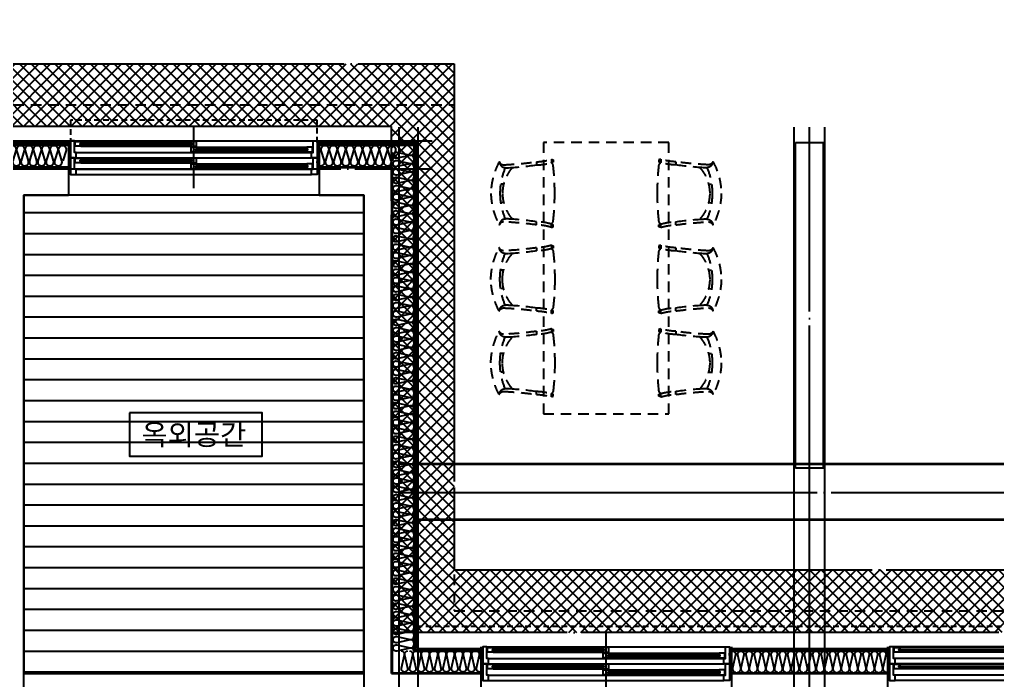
# Model space of a CAD drawing. Header units: millimetres. Extents: x -24416 to 92204, y -190080 to 23760.
# Drawn here: x 69383 to 76405, y -118491 to -113743 of the extents above; entities that cross this region are included whole.
import ezdxf
from ezdxf.enums import TextEntityAlignment as Align
from ezdxf.xclip import XClip

# ---------------------------------------------------------------- set-up
doc = ezdxf.new("R2010")
doc.units = ezdxf.units.MM
doc.header["$LTSCALE"] = 50
doc.header["$XCLIPFRAME"] = 0
for name, pattern in [('AUDIT_D_220706163347-0', [0]), ('CEN', [62, 60, -1, 0, -1]), ('H', [1.3, 0.8, -0.5]), ('HD', [2.5, 1.5, -1]), ('HID', [2.5, 1.5, -1]), ('HIDDEN', [2, 1, -1])]:
    doc.linetypes.add(name, pattern=pattern)
for name, color, linetype, plot in [('AA-CEN', 1, 'CEN', False), ('Defpoint', 135, 'Continuous', False), ('MC', 135, 'Continuous', False)]:
    doc.layers.add(name, color=color, linetype=linetype, plot=plot)
for name, color, linetype in [('AA-단열-바닥-욕실', 30, 'Continuous'), ('CEN_CON', 1, 'CEN'), ('CEN_WALL', 12, 'CEN'), ('CONC', 2, 'Continuous'), ('dan1', 7, 'HID'), ('ELE3_CON', 7, 'Continuous'), ('ELE4', 4, 'Continuous'), ('FUR_가구', 8, 'HD'), ('HAT', 9, 'Continuous'), ('INS', 252, 'Continuous'), ('INSUL', 8, 'Continuous'), ('WAL_DRY', 7, 'Continuous'), ('WIN', 4, 'Continuous'), ('실명', 3, 'AUDIT_D_220706163347-0'), ('실명박스', 7, 'AUDIT_D_220706163347-0'), ('커튼박스', 6, 'Continuous'), ('확장', 8, 'HIDDEN')]:
    doc.layers.add(name, color=color, linetype=linetype)
doc.styles.add('HAUD01', font='Dotum.ttf')

# ---------------------------------------------------------------- blocks, each defined once
blk = doc.blocks.new('WIN_이중창_3300-2')
at = {"layer": 'Defpoint'}
for p, q in [((-15, 240), (-15, 0)), ((3285, 240), (3285, 0))]:
    blk.add_line(p, q, dxfattribs=at)
at = {"layer": 'WIN'}
for p, q in [((900, -100), (900, 340)), ((2370, -100), (2370, 340))]:
    blk.add_line(p, q, dxfattribs=at)
at = {"layer": 'WIN', "color": 8}
for p, q in [((3242, 240), (28, 240)), ((880, 237), (73, 237)), ((3197, 237), (2390, 237)), ((3230, 158), (40, 158)), ((880, 202), (73, 202)), ((2350, 196), (920, 196)), ((2350, 161), (920, 161)), ((3197, 202), (2390, 202)), ((3230, 120), (40, 120)), ((880, 117), (73, 117)), ((880, 82), (73, 82)), ((2350, 76), (920, 76)), ((3197, 117), (2390, 117)), ((3197, 82), (2390, 82)), ((3230, 38), (40, 38)), ((3230, 0), (40, 0)), ((2350, 41), (920, 41))]:
    blk.add_line(p, q, dxfattribs=at)
at = {"layer": 'WIN'}
for points in [[(40, 158), (28, 158), (28, 240), (0, 240), (0, 120), (40, 120), (40, 158)], [(73, 216.5), (73, 202), (33, 202), (33, 237), (73, 237), (73, 222.5)], [(887, 222.5), (887, 216.5), (66, 216.5), (66, 222.5), (887, 222.5)], [(880, 216.5), (880, 202), (920, 202), (920, 237), (880, 237), (880, 222.5)], [(2390, 216.5), (2390, 202), (2350, 202), (2350, 237), (2390, 237), (2390, 222.5)], [(3204, 222.5), (3204, 216.5), (2383, 216.5), (2383, 222.5), (3204, 222.5)], [(3197, 216.5), (3197, 202), (3237, 202), (3237, 237), (3197, 237), (3197, 222.5)], [(3230, 158), (3242, 158), (3242, 240), (3270, 240), (3270, 120), (3230, 120), (3230, 158)], [(920, 175.5), (920, 161), (880, 161), (880, 196), (920, 196), (920, 181.5)], [(2357, 181.5), (2357, 175.5), (913, 175.5), (913, 181.5), (2357, 181.5)], [(2350, 175.5), (2350, 161), (2390, 161), (2390, 196), (2350, 196), (2350, 181.5)], [(40, 38), (28, 38), (28, 120), (0, 120), (0, 0), (40, 0), (40, 38)], [(73, 96.5), (73, 82), (33, 82), (33, 117), (73, 117), (73, 102.5)], [(887, 102.5), (887, 96.5), (66, 96.5), (66, 102.5), (887, 102.5)], [(880, 96.5), (880, 82), (920, 82), (920, 117), (880, 117), (880, 102.5)], [(920, 55.5), (920, 41), (880, 41), (880, 76), (920, 76), (920, 61.5)], [(2390, 96.5), (2390, 82), (2350, 82), (2350, 117), (2390, 117), (2390, 102.5)], [(2350, 55.5), (2350, 41), (2390, 41), (2390, 76), (2350, 76), (2350, 61.5)], [(3204, 102.5), (3204, 96.5), (2383, 96.5), (2383, 102.5), (3204, 102.5)], [(3197, 96.5), (3197, 82), (3237, 82), (3237, 117), (3197, 117), (3197, 102.5)], [(3230, 38), (3242, 38), (3242, 120), (3270, 120), (3270, 0), (3230, 0), (3230, 38)], [(2357, 61.5), (2357, 55.5), (913, 55.5), (913, 61.5), (2357, 61.5)]]:
    blk.add_lwpolyline(points, dxfattribs=at)
blk = doc.blocks.new('식탁-1950x900')
at = {"layer": 'FUR_가구'}
for p, q in [((-500.1, -139.2), (-499.9, -162.1)), ((-393, -121.6), (-379.1, -126)), ((-393, -121.6), (-392.7, -145.4)), ((-379.1, -126), (-379.3, -141)), ((393, -121.6), (379.1, -126)), ((379.1, -126), (379.3, -141)), ((393, -121.6), (392.7, -145.4)), ((500.1, -139.2), (499.9, -162.1)), ((-392.7, -144.6), (-379.3, -141)), ((392.7, -144.6), (379.3, -141)), ((-735.6, -299), (-756.6, -299.2)), ((735.6, -299), (756.6, -299.2)), ((-735.6, -433.1), (-756.6, -432.9)), ((735.6, -433.1), (756.6, -432.9)), ((-500.1, -592.9), (-499.9, -570)), ((-393, -610.5), (-392.7, -586.7)), ((-393, -610.5), (-379.1, -606.2)), ((-392.7, -587.5), (-379.3, -591.1)), ((-379.1, -606.2), (-379.3, -591.1)), ((379.1, -606.2), (379.3, -591.1)), ((393, -610.5), (379.1, -606.2)), ((392.7, -587.5), (379.3, -591.1)), ((393, -610.5), (392.7, -586.7)), ((500.1, -592.9), (499.9, -570)), ((-500.1, -757.1), (-499.9, -780)), ((-393, -739.5), (-379.1, -743.8)), ((-393, -739.5), (-392.7, -763.3)), ((-392.7, -762.5), (-379.3, -758.9)), ((-379.1, -743.8), (-379.3, -758.9)), ((393, -739.5), (379.1, -743.8)), ((379.1, -743.8), (379.3, -758.9)), ((392.7, -762.5), (379.3, -758.9)), ((393, -739.5), (392.7, -763.3)), ((500.1, -757.1), (499.9, -780)), ((-735.6, -916.9), (-756.6, -917.1)), ((735.6, -916.9), (756.6, -917.1)), ((-735.6, -1051), (-756.6, -1050.8)), ((735.6, -1051), (756.6, -1050.8)), ((-500.1, -1210.8), (-499.9, -1187.9)), ((500.1, -1210.8), (499.9, -1187.9)), ((-393, -1228.4), (-392.7, -1204.6)), ((-393, -1228.4), (-379.1, -1224)), ((-392.7, -1205.4), (-379.3, -1209)), ((-379.1, -1224), (-379.3, -1209)), ((379.1, -1224), (379.3, -1209)), ((393, -1228.4), (379.1, -1224)), ((392.7, -1205.4), (379.3, -1209)), ((393, -1228.4), (392.7, -1204.6)), ((-500.1, -1357.1), (-499.9, -1380)), ((-393, -1339.5), (-379.1, -1343.8)), ((-393, -1339.5), (-392.7, -1363.3)), ((-392.7, -1362.5), (-379.3, -1358.9)), ((-379.1, -1343.8), (-379.3, -1358.9)), ((393, -1339.5), (379.1, -1343.8)), ((379.1, -1343.8), (379.3, -1358.9)), ((392.7, -1362.5), (379.3, -1358.9)), ((393, -1339.5), (392.7, -1363.3)), ((500.1, -1357.1), (499.9, -1380)), ((-735.6, -1516.9), (-756.6, -1517.1)), ((735.6, -1516.9), (756.6, -1517.1)), ((-735.6, -1651), (-756.6, -1650.8)), ((735.6, -1651), (756.6, -1650.8)), ((-500.1, -1810.8), (-499.9, -1787.9)), ((-393, -1828.4), (-392.7, -1804.6)), ((-393, -1828.4), (-379.1, -1824)), ((-392.7, -1805.4), (-379.3, -1809)), ((-379.1, -1824), (-379.3, -1809)), ((379.1, -1824), (379.3, -1809)), ((393, -1828.4), (379.1, -1824)), ((392.7, -1805.4), (379.3, -1809)), ((393, -1828.4), (392.7, -1804.6)), ((500.1, -1810.8), (499.9, -1787.9))]:
    blk.add_line(p, q, dxfattribs=at)
blk.add_lwpolyline([(-450, 0), (450, 0), (450, -1950), (-450, -1950)], close=True, dxfattribs=at)
for centre, radius, start, end in [((-324.7, -376.8), 502.7, 151.61301, 178.77221), ((-735.8, -128.1), 32.7, 197.29847, 270.53959), ((-715.5, -133.6), 51.6, 184.73657, 233.96327), ((-839.2, 2261.8), 2424.8, 272.45149, 278.03657), ((-510.6, 259.9), 399.2, 271.50557, 287.13357), ((-301.1, -364.6), 460.9, 156.58558, 180.17751), ((-711.1, -94), 88.5, 246.80527, 277.25757), ((-464.2, -367.5), 279.9, 137.91521, 179.69623), ((-839.2, 2261.8), 2447.5, 273.26257, 277.96657), ((-510.6, 259.9), 422.1, 271.45157, 286.22903), ((-411.8, -172), 32.7, 1.98952, 54.31967), ((-2602.4, -386.7), 2233.9, 0.5286, 5.54351), ((-324.7, -355.3), 502.7, 181.22779, 208.38699), ((-301.1, -367.5), 460.9, 179.82249, 203.41442), ((-464.2, -364.6), 279.9, 180.30377, 222.08479), ((-2602.4, -345.5), 2233.9, 354.45649, 359.4714), ((-715.5, -598.6), 51.6, 126.03673, 175.26343), ((-711.1, -638.2), 88.5, 82.74243, 113.19473), ((-839.2, -2993.9), 2447.5, 82.03343, 86.73743), ((-411.8, -560.1), 32.7, 305.68033, 358.01048), ((-735.8, -604), 32.7, 89.46041, 162.70153), ((-839.2, -2993.9), 2424.8, 81.96343, 87.54851), ((-510.6, -992), 399.2, 72.86643, 88.49443), ((-510.6, -992), 422.1, 73.77097, 88.54843), ((-324.7, -994.7), 502.7, 151.61301, 178.77221), ((-735.8, -746), 32.7, 197.29847, 270.53959), ((-715.5, -751.4), 51.6, 184.73657, 233.96327), ((-839.2, 1643.9), 2424.8, 272.45149, 278.03657), ((-510.6, -358), 399.2, 271.50557, 287.13357), ((-510.6, -358), 422.1, 271.45157, 286.22903), ((-411.8, -789.9), 32.7, 1.98952, 54.31967), ((-301.1, -982.5), 460.9, 156.58558, 180.17751), ((-711.1, -711.8), 88.5, 246.80527, 277.25757), ((-464.2, -985.4), 279.9, 137.91521, 179.69623), ((-839.2, 1643.9), 2447.5, 273.26257, 277.96657), ((-2602.4, -1004.5), 2233.9, 0.5286, 5.54351), ((-324.7, -973.2), 502.7, 181.22779, 208.38699), ((-301.1, -985.4), 460.9, 179.82249, 203.41442), ((-464.2, -982.5), 279.9, 180.30377, 222.08479), ((-2602.4, -963.3), 2233.9, 354.45649, 359.4714), ((-735.8, -1221.9), 32.7, 89.46041, 162.70153), ((-715.5, -1216.4), 51.6, 126.03673, 175.26343), ((-711.1, -1256), 88.5, 82.74243, 113.19473), ((-839.2, -3611.8), 2424.8, 81.96343, 87.54851), ((-839.2, -3611.8), 2447.5, 82.03343, 86.73743), ((-510.6, -1609.9), 422.1, 73.77097, 88.54843), ((-411.8, -1178), 32.7, 305.68033, 358.01048), ((-510.6, -1609.9), 399.2, 72.86643, 88.49443), ((-324.7, -1594.7), 502.7, 151.61301, 178.77221), ((-735.8, -1346), 32.7, 197.29847, 270.53959), ((-715.5, -1351.4), 51.6, 184.73657, 233.96327), ((-301.1, -1582.5), 460.9, 156.58558, 180.17751), ((-711.1, -1311.8), 88.5, 246.80527, 277.25757), ((-464.2, -1585.4), 279.9, 137.91521, 179.69623), ((-839.2, 1043.9), 2424.8, 272.45149, 278.03657), ((-839.2, 1043.9), 2447.5, 273.26257, 277.96657), ((-510.6, -958), 399.2, 271.50557, 287.13357), ((-510.6, -958), 422.1, 271.45157, 286.22903), ((-411.8, -1389.9), 32.7, 1.98952, 54.31967), ((-2602.4, -1604.5), 2233.9, 0.5286, 5.54351), ((-324.7, -1573.2), 502.7, 181.22779, 208.38699), ((-301.1, -1585.4), 460.9, 179.82249, 203.41442), ((-464.2, -1582.5), 279.9, 180.30377, 222.08479), ((-2602.4, -1563.3), 2233.9, 354.45649, 359.4714), ((-735.8, -1821.9), 32.7, 89.46041, 162.70153), ((-715.5, -1816.4), 51.6, 126.03673, 175.26343), ((-711.1, -1856), 88.5, 82.74243, 113.19473), ((-839.2, -4211.8), 2424.8, 81.96343, 87.54851), ((-839.2, -4211.8), 2447.5, 82.03343, 86.73743), ((-510.6, -2209.9), 399.2, 72.86643, 88.49443), ((-510.6, -2209.9), 422.1, 73.77097, 88.54843), ((-411.8, -1778), 32.7, 305.68033, 358.01048)]:
    blk.add_arc(centre, radius, start, end, dxfattribs=at)
at = {"layer": 'FUR_가구', "extrusion": (0, 0, -1)}
for centre, major_axis, start_param, end_param in [((510.6, 259.9), (-391.6, 77.3), 4.543868, 4.816628), ((839.2, 2261.8), (308.9, 2405.1), 3.056625, 3.154103), ((735.8, -128.1), (-23.1, 23.1), 2.65811, 3.936408), ((715.5, -133.6), (-36.5, 36.5), 2.438863, 3.298031), ((324.7, -376.8), (355.5, 355.5), 0.289952, 0.763969), ((2602.4, -386.7), (-1579.6, 1579.6), 5.507013, 5.59454), ((411.8, -172), (-23.1, 23.1), 5.532511, 6.445844), ((510.6, 259.9), (-418.1, 57.7), 4.600712, 4.858628), ((839.2, 2261.8), (261.2, 2433.5), 3.0916, 3.173701), ((464.2, -367.5), (197.9, 197.9), 0.05088, 0.780096), ((711.1, -94), (-62.6, 62.6), 3.522166, 4.053659), ((301.1, -364.6), (447.5, 110.4), -0.166893, 0.244864), ((2602.4, -345.5), (-114, 2231), 4.666674, 4.7542), ((464.2, -364.6), (197.9, 197.9), 0.7907, 1.519916), ((301.1, -367.5), (-450.7, 96.7), 2.927084, 3.338841), ((324.7, -355.3), (-355.5, 355.5), 2.377624, 2.851641), ((411.8, -560.1), (-23.1, 23.1), 4.54973, 5.463063), ((839.2, -2993.9), (-321.8, 2426.3), -0.007165, 0.074936), ((711.1, -638.2), (62.6, 62.6), -0.912067, -0.380574), ((715.5, -598.6), (-36.5, 36.5), 1.414358, 2.273526), ((510.6, -992), (410.7, 97.2), 4.661547, 4.919462), ((510.6, -992), (392, 75.2), 4.602977, 4.875737), ((839.2, -2993.9), (-242.6, 2412.6), -0.040038, 0.05744), ((735.8, -604), (23.1, 23.1), -0.794816, 0.483483)]:
    blk.add_ellipse(centre, major_axis=major_axis, ratio=1, start_param=start_param, end_param=end_param, dxfattribs=at)
at = {"layer": 'FUR_가구'}
for centre, major_axis, start_param, end_param in [((411.8, -789.9), (23.1, 23.1), 1.408137, 2.321471), ((510.6, -358), (-410.7, 97.2), 1.519954, 1.777869), ((510.6, -358), (-392, 75.2), 1.461384, 1.734144), ((839.2, 1643.9), (242.6, 2412.6), 3.101555, 3.199033), ((735.8, -746), (-23.1, 23.1), 2.346777, 3.625076), ((715.5, -751.4), (36.5, 36.5), 4.55595, 5.415118), ((324.7, -994.7), (355.5, 355.5), 5.519216, 5.993234), ((2602.4, -1004.5), (114, 2231), 1.525081, 1.612608), ((839.2, 1643.9), (321.8, 2426.3), 3.134428, 3.216528), ((464.2, -985.4), (-197.9, 197.9), 3.932293, 4.661509), ((711.1, -711.8), (-62.6, 62.6), 2.229526, 2.761019), ((301.1, -982.5), (450.7, 96.7), -0.214508, 0.197248), ((2602.4, -963.3), (1579.6, 1579.6), 2.36542, 2.452947), ((464.2, -982.5), (-197.9, 197.9), 3.192473, 3.921689), ((301.1, -985.4), (-447.5, 110.4), 2.9747, 3.386457), ((324.7, -973.2), (-355.5, 355.5), 3.431544, 3.905562), ((411.8, -1178), (23.1, 23.1), 2.390918, 3.304252), ((510.6, -1609.9), (418.1, 57.7), 1.45912, 1.717035), ((839.2, -3611.8), (-261.2, 2433.5), -0.049992, 0.032108), ((839.2, -3611.8), (-308.9, 2405.1), -0.084967, 0.012511), ((711.1, -1256), (62.6, 62.6), 0.380574, 0.912067), ((735.8, -1221.9), (23.1, 23.1), 5.799702, 7.078001), ((715.5, -1216.4), (36.5, 36.5), 5.580456, 6.439624), ((510.6, -1609.9), (391.6, 77.3), 1.402276, 1.675036), ((2602.4, -1604.5), (114, 2231), 1.525081, 1.612608), ((411.8, -1389.9), (23.1, 23.1), 1.408137, 2.321471), ((510.6, -958), (-410.7, 97.2), 1.519954, 1.777869), ((510.6, -958), (-392, 75.2), 1.461384, 1.734144), ((839.2, 1043.9), (321.8, 2426.3), 3.134428, 3.216528), ((839.2, 1043.9), (242.6, 2412.6), 3.101555, 3.199033), ((464.2, -1585.4), (-197.9, 197.9), 3.932293, 4.661509), ((711.1, -1311.8), (-62.6, 62.6), 2.229526, 2.761019), ((301.1, -1582.5), (450.7, 96.7), -0.214508, 0.197248), ((735.8, -1346), (-23.1, 23.1), 2.346777, 3.625076), ((715.5, -1351.4), (36.5, 36.5), 4.55595, 5.415118), ((324.7, -1594.7), (355.5, 355.5), 5.519216, 5.993234), ((2602.4, -1563.3), (1579.6, 1579.6), 2.36542, 2.452947), ((464.2, -1582.5), (-197.9, 197.9), 3.192473, 3.921689), ((301.1, -1585.4), (-447.5, 110.4), 2.9747, 3.386457), ((324.7, -1573.2), (-355.5, 355.5), 3.431544, 3.905562), ((411.8, -1778), (23.1, 23.1), 2.390918, 3.304252), ((510.6, -2209.9), (418.1, 57.7), 1.45912, 1.717035), ((510.6, -2209.9), (391.6, 77.3), 1.402276, 1.675036), ((839.2, -4211.8), (-261.2, 2433.5), -0.049992, 0.032108), ((839.2, -4211.8), (-308.9, 2405.1), -0.084967, 0.012511), ((711.1, -1856), (62.6, 62.6), 0.380574, 0.912067), ((735.8, -1821.9), (23.1, 23.1), 5.799702, 7.078001), ((715.5, -1816.4), (36.5, 36.5), 5.580456, 6.439624)]:
    blk.add_ellipse(centre, major_axis=major_axis, ratio=1, start_param=start_param, end_param=end_param, dxfattribs=at)
blk = doc.blocks.new('insul1')
blk.add_lwpolyline([(0, 0, 0.480617), (0.146, 0.183), (0.004, 0.817, -1.249969), (0.296, 0.817), (0.154, 0.183, 0.480617), (0.3, 0, 0.480617)], format="xyb")
blk = doc.blocks.new('DongSinsul_1')
at = {"layer": 'INSUL'}
blk.add_lwpolyline([(0, 0.25, 1.34403), (0.35, 0.25), (0.2, 0.75, -1.34403), (0.55, 0.75), (0.4, 0.25)], format="xyb", dxfattribs=at)
blk = doc.blocks.new('WIN_이중창_1800')
at = {"layer": 'Defpoint'}
for p, q in [((-15, 240), (-15, 0)), ((1785, 240), (1785, 0))]:
    blk.add_line(p, q, dxfattribs=at)
at = {"layer": 'WIN'}
blk.add_line((885, -100), (885, 340), dxfattribs=at)
at = {"layer": 'WIN', "color": 8}
for p, q in [((1742, 240), (28, 240)), ((1697, 237), (905, 237)), ((1730, 158), (40, 158)), ((865, 196), (73, 196)), ((865, 161), (73, 161)), ((1697, 202), (905, 202)), ((1730, 120), (40, 120)), ((865, 76), (73, 76)), ((1697, 117), (905, 117)), ((1697, 82), (905, 82)), ((1730, 38), (40, 38)), ((1730, 0), (40, 0)), ((865, 41), (73, 41))]:
    blk.add_line(p, q, dxfattribs=at)
at = {"layer": 'WIN'}
for points in [[(40, 158), (28, 158), (28, 240), (0, 240), (0, 120), (40, 120), (40, 158)], [(905, 216.5), (905, 202), (865, 202), (865, 237), (905, 237), (905, 222.5)], [(1704, 222.5), (1704, 216.5), (898, 216.5), (898, 222.5), (1704, 222.5)], [(1697, 216.5), (1697, 202), (1737, 202), (1737, 237), (1697, 237), (1697, 222.5)], [(1730, 158), (1742, 158), (1742, 240), (1770, 240), (1770, 120), (1730, 120), (1730, 158)], [(73, 175.5), (73, 161), (33, 161), (33, 196), (73, 196), (73, 181.5)], [(872, 181.5), (872, 175.5), (66, 175.5), (66, 181.5), (872, 181.5)], [(865, 175.5), (865, 161), (905, 161), (905, 196), (865, 196), (865, 181.5)], [(40, 38), (28, 38), (28, 120), (0, 120), (0, 0), (40, 0), (40, 38)], [(73, 55.5), (73, 41), (33, 41), (33, 76), (73, 76), (73, 61.5)], [(905, 96.5), (905, 82), (865, 82), (865, 117), (905, 117), (905, 102.5)], [(865, 55.5), (865, 41), (905, 41), (905, 76), (865, 76), (865, 61.5)], [(1704, 102.5), (1704, 96.5), (898, 96.5), (898, 102.5), (1704, 102.5)], [(1697, 96.5), (1697, 82), (1737, 82), (1737, 117), (1697, 117), (1697, 102.5)], [(1730, 38), (1742, 38), (1742, 120), (1770, 120), (1770, 0), (1730, 0), (1730, 38)], [(872, 61.5), (872, 55.5), (66, 55.5), (66, 61.5), (872, 61.5)]]:
    blk.add_lwpolyline(points, dxfattribs=at)
blk = doc.blocks.new('U-121A(확장)1', base_point=(300293.2, -148733.3))
at = {"layer": 'HAT', "ltscale": 100}
h = blk.add_hatch(dxfattribs=at)
h.set_pattern_fill('_USER', color=8, scale=150, pattern_type=0)
h.set_pattern_definition([(0, (-182970.39, -98780.02), (0, 150), [])])
h.paths.add_polyline_path([(314753.2, -148533.3), (317193.2, -148533.3), (317193.2, -145098.3), (314753.2, -145098.3)])
at = {"layer": 'CEN_CON'}
for p, q in [((317448.2, -149033.3), (317448.2, -144608.3)), ((320393.2, -149033.3), (320393.2, -144608.3))]:
    blk.add_line(p, q, dxfattribs=at)
at = {"layer": 'CEN_WALL'}
for p, q in [((314028.2, -144908.3), (317683.2, -144908.3)), ((317448.2, -147233.3), (325023.2, -147233.3))]:
    blk.add_line(p, q, dxfattribs=at)
at = {"layer": 'CONC'}
for p, q in [((320293.2, -147058.3), (320293.2, -144718.3)), ((320293.2, -144718.3), (320493.2, -144718.3)), ((320493.2, -147058.3), (320493.2, -144718.3)), ((314503.2, -144898.3), (315073.2, -144898.3)), ((315073.2, -144898.3), (315073.2, -145098.3)), ((316873.2, -144898.3), (317393.2, -144898.3)), ((316873.2, -144898.3), (316873.2, -145098.3)), ((317393.2, -144898.3), (317393.2, -148533.3)), ((314753.2, -148733.3), (314753.2, -145098.3)), ((314753.2, -145098.3), (315073.2, -145098.3)), ((316873.2, -145098.3), (317193.2, -145098.3)), ((317193.2, -145098.3), (317193.2, -148733.3)), ((320493.2, -147058.3), (320293.2, -147058.3)), ((317393.2, -148533.3), (318033.2, -148533.3)), ((318033.2, -148533.3), (318033.2, -148733.3)), ((319833.2, -148533.3), (320953.2, -148533.3)), ((319833.2, -148533.3), (319833.2, -148733.3)), ((320953.2, -148533.3), (320953.2, -148733.3))]:
    blk.add_line(p, q, dxfattribs=at)
at = {"layer": 'dan1'}
blk.add_lwpolyline([(308563.2, -142508.3), (308253.2, -142508.3), (308253.2, -139348.3), (305613.2, -139348.3), (305613.2, -140233.3), (304993.2, -140233.3), (304993.2, -148083.3), (314053.2, -148083.3), (314053.2, -144448.3), (317843.2, -144448.3), (317843.2, -148083.3), (324403.2, -148083.3), (324403.2, -146593.3), (324713.2, -146593.3)], dxfattribs=at)
at = {"layer": 'ELE3_CON'}
blk.add_line((314753.2, -148533.3), (317193.2, -148533.3), dxfattribs=at)
at = {"layer": 'ELE4'}
blk.add_line((316873.2, -145098.3), (315073.2, -145098.3), dxfattribs=at)
at = {"layer": 'HAT', "color": 8, "ltscale": 100}
blk.add_lwpolyline([(314753.2, -148533.3), (317193.2, -148533.3), (317193.2, -145098.3), (314753.2, -145098.3)], close=True, dxfattribs=at)
at = {"layer": 'INS'}
for p, q in [((314343.2, -144738.3), (315088.2, -144738.3)), ((316858.2, -144738.3), (317448.2, -144738.3)), ((317448.2, -144738.3), (317553.2, -144738.3)), ((317553.2, -144738.3), (317553.2, -148373.3)), ((314498.2, -144893.3), (315088.2, -144893.3)), ((316858.2, -144893.3), (317398.2, -144893.3)), ((317398.2, -144893.3), (317398.2, -148528.3)), ((317393.2, -148533.3), (317393.2, -145753.3)), ((317553.2, -148373.3), (318048.2, -148373.3)), ((319818.2, -148373.3), (320968.2, -148373.3)), ((317398.2, -148528.3), (318048.2, -148528.3)), ((319818.2, -148528.3), (320968.2, -148528.3))]:
    blk.add_line(p, q, dxfattribs=at)
at = {"layer": 'MC'}
for p, q in [((317583.2, -149033.3), (317583.2, -144608.3)), ((320283.2, -149033.3), (320283.2, -144608.3)), ((320503.2, -149033.3), (320503.2, -144608.3)), ((304443.2, -144708.3), (317683.2, -144708.3)), ((317448.2, -147028.3), (325023.2, -147028.3))]:
    blk.add_line(p, q, dxfattribs=at)
at = {"layer": 'WAL_DRY'}
for p, q in [((314323.2, -144718.3), (315088.2, -144718.3)), ((314333.2, -144728.3), (315088.2, -144728.3)), ((316858.2, -144718.3), (317573.2, -144718.3)), ((316858.2, -144728.3), (317563.2, -144728.3)), ((317563.2, -144728.3), (317563.2, -148363.3)), ((317573.2, -144718.3), (317573.2, -148353.3)), ((317563.2, -148363.3), (318048.2, -148363.3)), ((317573.2, -148353.3), (318048.2, -148353.3)), ((319818.2, -148353.3), (320968.2, -148353.3)), ((319818.2, -148363.3), (320968.2, -148363.3))]:
    blk.add_line(p, q, dxfattribs=at)
at = {"layer": '커튼박스', "linetype": 'H'}
blk.add_line((317573.2, -148193.3), (324713.2, -148193.3), dxfattribs=at)
blk.add_lwpolyline([(316858.2, -144718.3), (316858.2, -144558.3), (315088.2, -144558.3), (315088.2, -144718.3)], dxfattribs=at)
at = {"layer": '확장', "ltscale": 0.5, "const_width": 20, "flags": 128}
for points in [[(324713.2, -147028.3), (317583.2, -147028.3)], [(324713.2, -147428.3), (317583.2, -147428.3)]]:
    blk.add_lwpolyline(points, dxfattribs=at)
at = {"layer": 'FUR_가구', "xscale": -1}
blk.add_blockref('식탁-1950x900', (318933.2, -144718.3), dxfattribs=at)
at = {"layer": 'INS', "row_count": 1}
for p, xscale, yscale, zscale, rotation, column_count, row_spacing, column_spacing in [((317553.2, -148373.3), 150.0000000000002, 150.0000000000002, 150.0000000000002, 90, 60, -4.733165431326071e-30, 60.00000000000009), ((318048.2, -148373.3), 150, 150, 150, 180, 10, -3.155443620884047e-30, 60)]:
    blk.add_blockref('insul1', p, dxfattribs=dict(at, xscale=xscale, yscale=yscale, zscale=zscale, rotation=rotation, column_count=column_count, row_spacing=row_spacing, column_spacing=column_spacing))
at = {"layer": 'INS', "xscale": 150, "yscale": 150, "zscale": 150, "row_count": 1, "column_count": 19, "row_spacing": 0, "column_spacing": 60}
blk.add_blockref('insul1', (319818.2, -148523.3), dxfattribs=at)
at = {"layer": 'INSUL', "xscale": 150, "yscale": 150, "zscale": 150, "row_count": 1, "column_count": 9, "row_spacing": 1, "column_spacing": 60}
for p in [(314493.2, -144888.3), (316858.2, -144888.3)]:
    blk.add_blockref('DongSinsul_1', p, dxfattribs=at)
at = {"layer": 'WIN', "xscale": -1}
for p in [(316858.2, -144948.3), (319818.2, -148583.3)]:
    blk.add_blockref('WIN_이중창_1800', p, dxfattribs=at)
at = {"layer": 'WIN'}
blk.add_blockref('WIN_이중창_3300-2', (320968.2, -148583.3), dxfattribs=at)
blk = doc.blocks.new('A$C415C5DAF')
at = {"layer": '실명박스'}
blk.add_lwpolyline([(57687.6, -134945.1), (57687.6, -135257.6), (58640.1, -135257.6), (58640.1, -134945.1)], close=True, dxfattribs=at)
at = {"layer": '실명', "style": 'HAUD01'}
blk.add_text('옥외공간', height=150, dxfattribs=at).set_placement((58149.1, -135100.3), align=Align.MIDDLE)
blk = doc.blocks.new('A$C1CAF0AFA')
at = {"layer": 'HAT'}
h = blk.add_hatch(dxfattribs=at)
h.set_pattern_fill('_USER', color=5, scale=60, angle=45, double=1, pattern_type=0)
h.set_pattern_definition([(45, (0, -23465.964), (-42.426407, 42.426407), []), (135, (0, -23465.964), (-42.426407, -42.426407), [])])
h.paths.add_polyline_path([(68714.5, -137821.7), (72504.5, -137821.7), (72504.5, -141456.7), (79064.5, -141456.7), (79064.5, -139966.7), (79374.5, -139966.7), (79374.5, -140256.7), (79574.5, -140256.7), (79574.5, -139966.7), (83194.5, -139966.7), (83194.5, -140416.7), (79514.5, -140416.7), (79514.5, -141906.7), (72054.5, -141906.7), (72054.5, -138271.7), (69164.5, -138271.7), (69164.5, -141906.7), (59204.5, -141906.7), (59204.5, -133136.7), (59824.5, -133136.7), (59824.5, -132271.7), (63364.5, -132271.7), (63364.5, -135431.7), (69164.5, -135431.9), (69164.5, -135881.7), (63424.5, -135881.7), (63424.5, -135559.2), (63224.5, -135559.2), (63224.5, -135881.7), (62914.5, -135881.7), (62914.5, -132721.7), (60274.5, -132721.7), (60274.5, -133606.7), (59654.5, -133606.7), (59654.5, -141456.7), (68714.5, -141456.7)])
h.paths.add_polyline_path([(83194.5, -136406.7), (82744.5, -136406.7), (82744.5, -135306.7), (82924.5, -135306.7), (82924.5, -133311.7), (81704.5, -133311.7), (81704.5, -134726.7), (79574.5, -134726.7), (79574.5, -134436.7), (79374.5, -134436.7), (79374.5, -134726.7), (78304.5, -134726.7), (78304.5, -132721.7), (75664.5, -132721.7), (75664.5, -135881.7), (75354.5, -135881.7), (75354.5, -135559.2), (75154.5, -135559.2), (75154.5, -135881.7), (69414.5, -135881.7), (69414.5, -135431.9), (71964.5, -135431.7), (71964.5, -135281.7), (73364.5, -135281.7), (73364.5, -135431.7), (75214.5, -135431.7), (75214.5, -132271.7), (78754.5, -132271.7), (78754.5, -134276.7), (81254.5, -134276.7), (81254.5, -132861.7), (83374.5, -132861.7), (83374.5, -135756.7), (83194.5, -135756.7)])
at = {"layer": 'AA-CEN', "color": 4}
blk.add_lwpolyline([(68714.5, -137821.7), (72504.5, -137821.7), (72504.5, -141456.7), (79064.5, -141456.7), (79064.5, -139966.7), (79374.5, -139966.7), (79374.5, -140256.7), (79574.5, -140256.7), (79574.5, -139966.7), (83194.5, -139966.7), (83194.5, -140416.7), (79514.5, -140416.7), (79514.5, -141906.7), (72054.5, -141906.7), (72054.5, -138271.7), (69164.5, -138271.7)], dxfattribs=at)

msp = doc.modelspace()

# ---------------------------------------------------------------- block references
ref = msp.add_blockref('U-121A(확장)1', (54954.5, -118640.7))
XClip(ref).set_block_clipping_path([(299993.2395842669, -149033.311332551), (329858.8019320485, -135658.3113325509)])
at = {"layer": 'AA-단열-바닥-욕실'}
msp.add_blockref('A$C1CAF0AFA', (0, 23760), dxfattribs=at)
at = {"layer": '실명박스'}
msp.add_blockref('A$C415C5DAF', (12485.4, 18377.1), dxfattribs=at)

doc.saveas('drawing.dxf')
